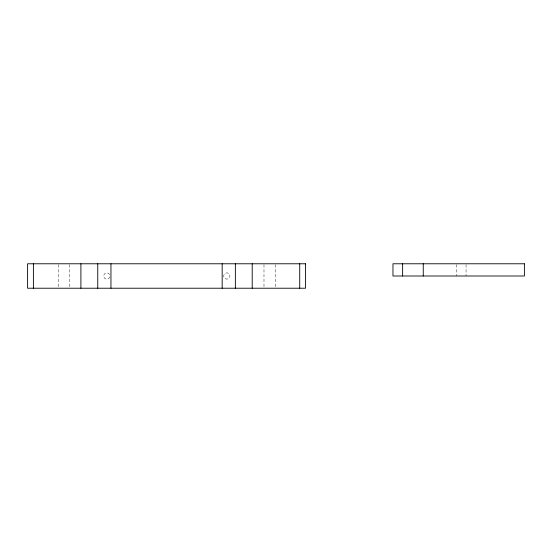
<?xml version="1.0" encoding="UTF-8"?>
<svg xmlns="http://www.w3.org/2000/svg" width="552" height="552" viewBox="0 0 552 552"><rect width="100%" height="100%" fill="white"/><g stroke="black" fill="none" stroke-linecap="round" stroke-linejoin="round"><path stroke-width="0.41" stroke-dasharray="2.76 2.07" d="M466.054 264.594L466.054 276M456.766 264.594L456.766 276M275.358 264.622L275.358 287.378M263.987 264.622L263.987 287.378M69.642 264.622L69.642 287.378M58.27 264.622L58.27 287.378M109.793 276.8A3.105 3.105 0 0 1 105.018 278.546A3.105 3.105 0 0 1 105.018 273.454A3.105 3.105 0 0 1 109.793 275.2M225.285 278.691A3.105 3.105 0 0 0 229.942 276A3.105 3.105 0 0 0 225.285 273.309A3.105 3.105 0 0 0 225.285 278.691"/><path stroke-width="0.83" d="M423.253 263.78L423.253 276M402.622 263.78L402.622 276M299.722 263.78L299.722 288.22M252.209 263.78L252.209 288.22M235.366 263.78L235.366 288.22M222.166 263.78L222.166 288.22M110.952 263.78L110.952 288.22M97.752 263.78L97.752 288.22M80.909 263.78L80.909 288.22M33.396 263.78L33.396 288.22M305.518 263.78L27.6 263.78L27.6 288.22L305.518 288.22L305.518 263.78M524.4 263.78L392.969 263.78L392.969 276L524.4 276L524.4 263.78"/></g></svg>
